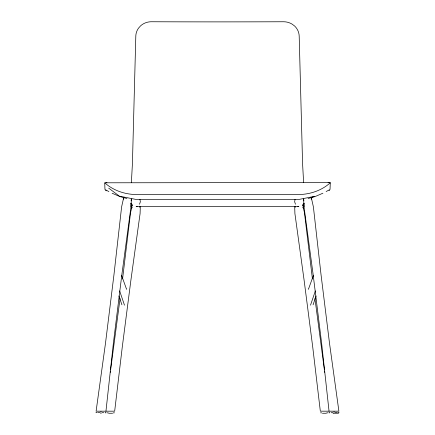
<?xml version="1.0" encoding="UTF-8"?>
<svg xmlns="http://www.w3.org/2000/svg" width="435" height="435" viewBox="0 0 435 435"><rect width="100%" height="100%" fill="white"/><g stroke="black" fill="none" stroke-linecap="round" stroke-linejoin="round"><path stroke-width="0.65" d="M105.955 411.178L113.394 343.079L121.811 274.98L130.978 206.886L131.017 203.232M330.257 183.01L330.04 189.459L326.147 191.552M140.309 206.494L140.092 213.541L130.935 279.922L122.268 347.07L114.671 411.178L96.108 411.178L105.515 343.079L113.932 274.98L121.61 206.886L123.545 198.273M130.978 206.886L131.375 199.268M131.381 182.537L132.43 163.495L135.807 36.17A15.263 14.741 13.5 0 1 136.188 33.272A15.426 14.899 14.1 0 1 138.629 28.025L140.581 25.861A15.829 15.279 13.1 0 1 145.6 22.794A16.073 15.475 11.5 0 1 151.467 21.75A1228.826 89.365 0 0 0 283.533 21.75A16.03 15.421 -11.2 0 1 292.07 24.115L294.43 25.866A15.606 15.067 -13.8 0 1 296.393 28.047A15.334 14.806 -14 0 1 299.193 36.17L302.57 163.495L303.619 182.537M122.572 278.944L130.603 212.231L131.99 207.082M100.893 412.298L100.985 411.548M120.065 298.459L110.642 369.674M131.185 200.296L131.332 199.186M110.267 372.349L110.452 371.012M123.535 199.219L123.774 197.996M131.169 200.78L131.566 198.904M303.608 203.906L303.238 205.586L303.423 208.718L302.95 206.913M132.05 206.913L131.577 208.718L131.761 205.586L131.392 203.906M139.45 207.305L139.776 206.212M310.514 305.196L315.359 290.917M313.075 304.821L316.109 295.93M313.417 275.415L308.469 289.177A4.513 0.446 -8.5 0 1 308.719 289.134M295.05 199.366L294.642 201.791L295.485 204.271M303.065 204.428L302.537 205.521L304.136 203.477M139.515 204.271L140.358 201.791L139.95 199.366M330.257 182.782C321.96 190.361 310.351 194.342 299.155 194.532L135.845 194.532C124.649 194.353 113.04 190.372 104.743 182.798L329.164 182.526L330.257 182.831M311.433 197.702L313.238 196.772M322.911 193.211L314.989 196.609L308.089 198.512M114.448 412.815L113.176 412.886M314.369 196.381L299.155 199.399L135.845 199.409L120.636 196.386M137.226 206.543L136.073 206.668L298.927 206.668L297.774 206.543M328.066 182.646L329.164 182.526M329.681 412.766L329.262 412.788L329.605 412.815M338.642 412.701L339.072 412.668L338.626 412.646M328.197 412.826L326.685 412.869M331.106 412.723L332.987 412.685M105.395 412.815L105.754 412.793L105.319 412.766M96.374 412.646L95.928 412.663L96.358 412.701M335.075 412.657L337.37 412.646M100.594 413.25L101.241 413.25M108.663 413.25L112.562 413.25M322.438 413.25L326.337 413.25M333.058 413.25L333.482 413.25M333.759 413.25L338.555 413.25M97.63 412.646L99.925 412.657M102.013 412.685L103.894 412.723M108.315 412.869L106.803 412.826M321.666 412.88L320.551 412.815M105.835 182.542L106.934 182.656M126.933 198.523L120.044 196.631L112.132 193.249M108.875 191.579L104.955 189.475L104.743 183.043M108.712 188.159L120.044 196.631M130.864 203.477L132.463 205.521L131.935 204.428M121.582 275.415L126.531 289.177A4.513 0.451 8.5 0 0 126.286 289.134M118.891 295.93L121.925 304.821M119.641 290.917L124.486 305.196M295.224 206.212L295.55 207.305M303.01 207.082L304.397 212.231L312.428 278.944M311.455 198.273L313.39 206.886L321.068 274.98L329.485 343.079L338.892 411.178L320.329 411.178L312.732 347.07L304.065 279.922L294.908 213.541L294.691 206.494M303.434 198.904L303.831 200.78M311.226 197.996L311.465 199.219M324.358 369.674L314.935 298.459M324.548 371.012L324.733 372.349M303.625 199.268L304.022 206.886L313.189 274.98L321.606 343.079L329.045 411.178M303.668 199.186L303.815 200.296M334.015 411.548L334.107 412.298M303.983 203.232L304.022 206.886M106.227 190.84A26.002 1.479 23 0 1 105.574 190.177M329.072 190.307A26.046 1.735 -22.4 0 1 329.556 190.486"/></g></svg>
